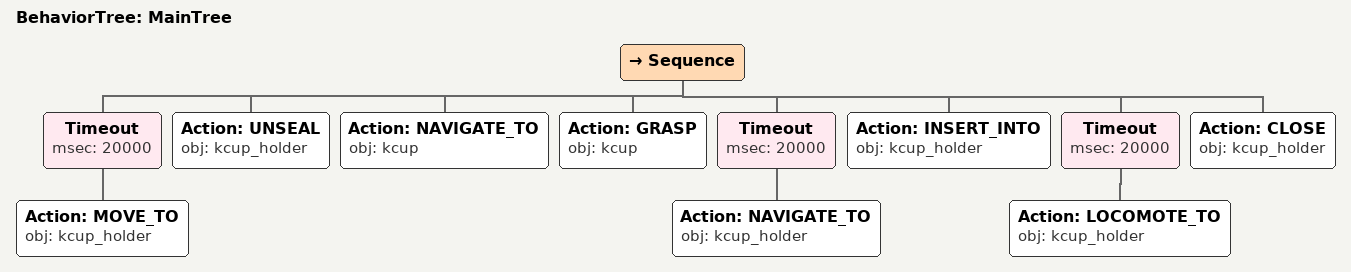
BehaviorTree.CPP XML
<root main_tree_to_execute="MainTree">
  <BehaviorTree ID="MainTree">
    <Sequence>
      <!-- Timeout: NAVIGATE_TO kcup_holder within 20s -->
      <Timeout msec="20000">
        <!-- Navigate to kcup_holder -->
        <Action ID="MOVE_TO" obj="kcup_holder" />
      </Timeout>
      <!-- Move to kcup_holder -->
      <Action ID="UNSEAL" obj="kcup_holder" />
      <!-- Unseal kcup_holder -->
      <Action ID="NAVIGATE_TO" obj="kcup" />
      <!-- Grasp kcup -->
      <Action ID="GRASP" obj="kcup" />
      <!-- Timeout: NAVIGATE_TO kcup_holder within 20s -->
      <Timeout msec="20000">
        <!-- Navigate to kcup_holder -->
        <Action ID="NAVIGATE_TO" obj="kcup_holder" />
      </Timeout>
      <!-- Place inside kcup_holder -->
      <Action ID="INSERT_INTO" obj="kcup_holder" />
      <!-- Timeout: NAVIGATE_TO kcup_holder within 20s -->
      <Timeout msec="20000">
        <!-- Navigate to kcup_holder -->
        <Action ID="LOCOMOTE_TO" obj="kcup_holder" />
      </Timeout>
      <!-- Close kcup_holder -->
      <Action ID="CLOSE" obj="kcup_holder" />
    </Sequence>
  </BehaviorTree>
</root>
